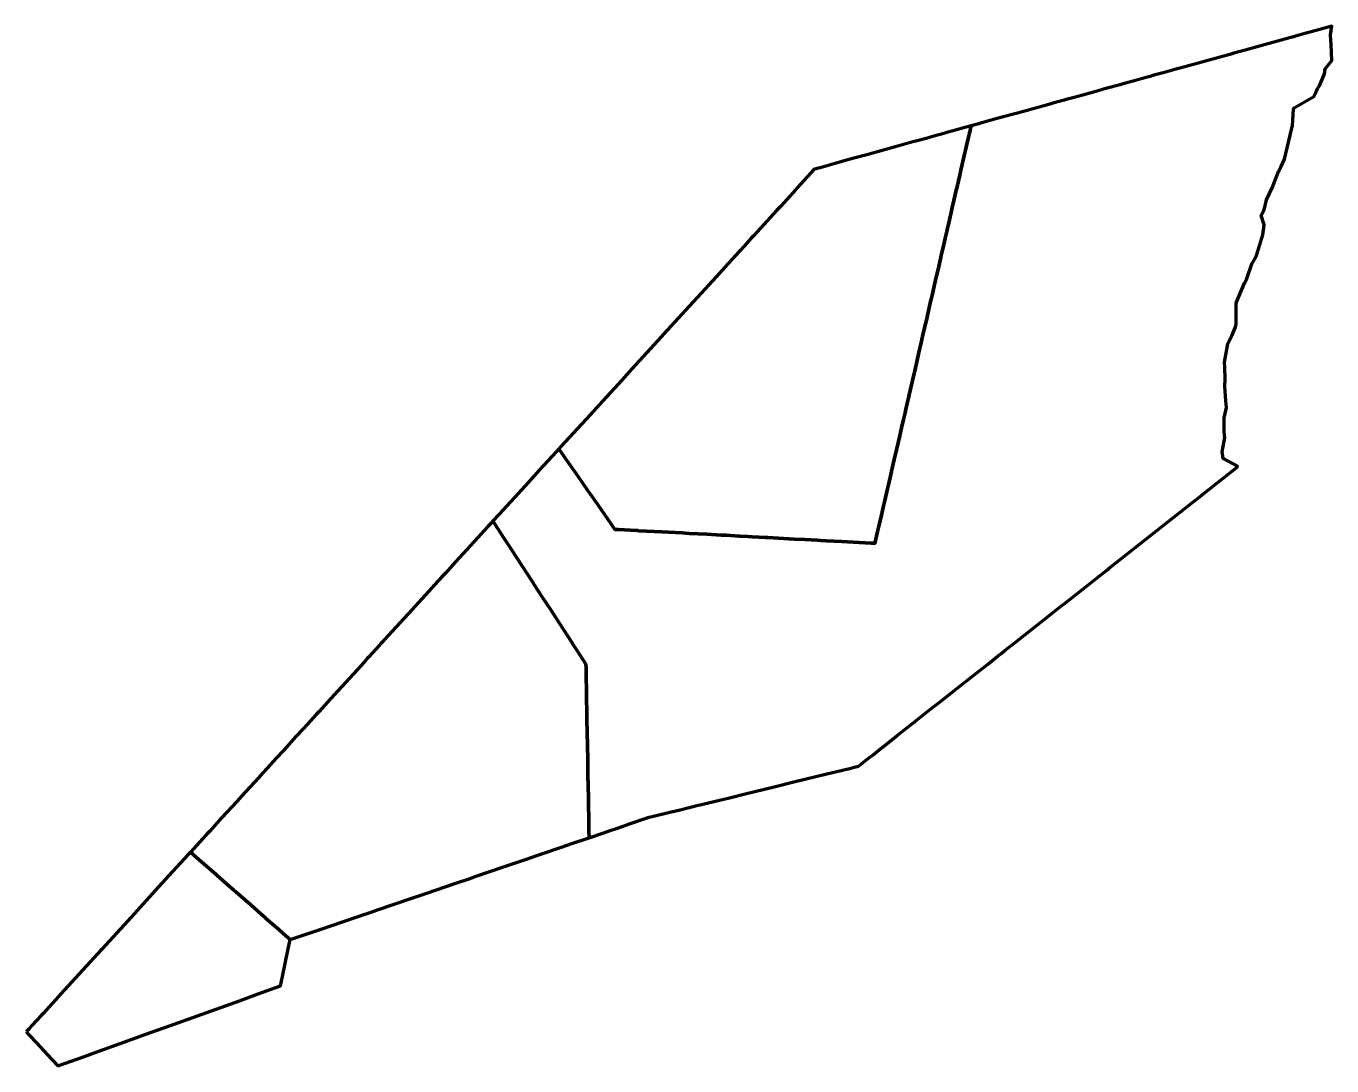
# Model space of a CAD drawing. Header units: metres. Extents: x 807622 to 807788, y 9157444 to 9157577.
import ezdxf

# ---------------------------------------------------------------- set-up
doc = ezdxf.new("R2010")
doc.units = ezdxf.units.M
doc.header["$MEASUREMENT"] = 0
doc.layers.add('2860-21092', color=1, linetype='Continuous')

msp = doc.modelspace()

# ---------------------------------------------------------------- linework, layer by layer
at = {"layer": '2860-21092', "color": 131, "lineweight": 70, "true_color": 0xbbffff}
for points in [[(807681.22, 9157513.81), (807681.51, 9157513.37), (807682.58, 9157511.72), (807683.16, 9157510.82), (807683.42, 9157510.42), (807683.58, 9157510.17), (807683.62, 9157510.11), (807686.16, 9157506.2), (807686.32, 9157505.95), (807686.44, 9157505.76), (807686.99, 9157504.91), (807687.37, 9157504.33), (807688.13, 9157503.16), (807688.48, 9157502.61), (807689.71, 9157500.73), (807691.21, 9157498.41), (807691.38, 9157498.15), (807691.64, 9157497.74), (807691.89, 9157497.36), (807693.05, 9157495.57), (807693.06, 9157495.07), (807693.09, 9157493.43), (807693.1, 9157492.83), (807693.11, 9157492.48), (807693.14, 9157490.58), (807693.15, 9157490.18), (807693.17, 9157489.03), (807693.17, 9157488.87), (807693.17, 9157488.63), (807693.21, 9157486.81), (807693.23, 9157485.32), (807693.27, 9157483.35), (807693.28, 9157482.62), (807693.31, 9157480.85), (807693.31, 9157480.82), (807693.32, 9157480.71), (807693.36, 9157477.94), (807693.37, 9157477.75), (807693.4, 9157475.9), (807693.41, 9157475.44), (807693.43, 9157474.42), (807693.44, 9157473.49), (807695.19, 9157474.09), (807696.24, 9157474.45), (807696.82, 9157474.65), (807697.18, 9157474.77), (807698.61, 9157475.26), (807700.85, 9157476.02), (807701.11, 9157476.11), (807701.47, 9157476.2), (807703.71, 9157476.74), (807704.05, 9157476.83), (807704.13, 9157476.85), (807705.02, 9157477.07), (807707.34, 9157477.63), (807707.53, 9157477.68), (807707.76, 9157477.74), (807709.87, 9157478.25), (807711.31, 9157478.6), (807713.28, 9157479.08), (807716.97, 9157479.99), (807719.5, 9157480.6), (807723.7, 9157481.63), (807725.51, 9157482.07), (807726.56, 9157482.33), (807727.2, 9157482.49), (807727.7, 9157482.61), (807727.94, 9157482.8), (807728.95, 9157483.59), (807729.56, 9157484.07), (807730.59, 9157484.89), (807730.79, 9157485.04), (807730.89, 9157485.13), (807732.65, 9157486.51), (807734.58, 9157488.04), (807734.74, 9157488.17), (807735.02, 9157488.39), (807736.51, 9157489.56), (807737.26, 9157490.16), (807737.93, 9157490.68), (807738.72, 9157491.31), (807740.16, 9157492.45), (807740.77, 9157492.93), (807741.19, 9157493.26), (807742.38, 9157494.2), (807743.51, 9157495.09), (807744.1, 9157495.56), (807745.54, 9157496.7), (807745.83, 9157496.92), (807746.33, 9157497.32), (807747.64, 9157498.35), (807748.23, 9157498.82), (807748.85, 9157499.31), (807751.3, 9157501.24), (807752.08, 9157501.87), (807753.58, 9157503.05), (807753.71, 9157503.15), (807753.81, 9157503.23), (807759.25, 9157507.52), (807759.54, 9157507.75), (807759.6, 9157507.8), (807768.61, 9157514.92), (807770.02, 9157516.03), (807771.33, 9157517.06), (807771.35, 9157517.08), (807771.42, 9157517.13), (807775.88, 9157520.66), (807775.89, 9157520.72), (807775.9, 9157520.76), (807774.11, 9157521.77), (807773.95, 9157522.59), (807774.31, 9157524.42), (807774.28, 9157524.66), (807774.2, 9157525.31), (807774.22, 9157526.17), (807774.2, 9157526.92), (807774.5, 9157528.24), (807774.43, 9157529.09), (807774.3, 9157530.96), (807774.36, 9157531.83), (807774.32, 9157533.36), (807774.28, 9157534.03), (807774.66, 9157536.11), (807774.65, 9157536.32), (807775.18, 9157537.36), (807775.67, 9157538.47), (807775.74, 9157538.88), (807775.74, 9157539.01), (807775.76, 9157541.54), (807775.8, 9157541.64), (807776.81, 9157544.07), (807777.07, 9157544.54), (807777.74, 9157546.52), (807778.31, 9157547.47), (807778.76, 9157548.95), (807779.12, 9157550.23), (807779.32, 9157551.5), (807778.94, 9157552.67), (807779.29, 9157553.38), (807779.62, 9157554.65), (807780.35, 9157556.26), (807780.55, 9157556.75), (807781.14, 9157558.28), (807781.49, 9157558.92), (807781.91, 9157559.86), (807782.84, 9157563.77), (807782.91, 9157564.09), (807783.02, 9157566.26), (807783.14, 9157566.37), (807785.63, 9157567.83), (807785.94, 9157568.41), (807786.08, 9157568.85), (807786.34, 9157569.17), (807786.98, 9157570.7), (807787.06, 9157571.32), (807787.92, 9157572.41), (807787.84, 9157574.37), (807787.74, 9157575.68), (807787.91, 9157576.77), (807785.28, 9157576.04), (807784.99, 9157575.96), (807784.86, 9157575.93), (807784.79, 9157575.91), (807783.17, 9157575.46), (807783.02, 9157575.42), (807782.72, 9157575.34), (807778.72, 9157574.23), (807776.91, 9157573.73), (807775.47, 9157573.33), (807774.94, 9157573.18), (807770.15, 9157571.86), (807769.22, 9157571.6), (807767.76, 9157571.2), (807766.62, 9157570.88), (807765.27, 9157570.51), (807764.8, 9157570.38), (807764.43, 9157570.27), (807762.93, 9157569.86), (807761.08, 9157569.35), (807761.05, 9157569.34), (807760.99, 9157569.32), (807759.17, 9157568.82), (807757.77, 9157568.43), (807755.14, 9157567.7), (807754.13, 9157567.43), (807753.89, 9157567.36), (807752.45, 9157566.96), (807751.91, 9157566.81), (807747.92, 9157565.71), (807747.43, 9157565.57), (807746.12, 9157565.21), (807745.7, 9157565.09), (807745.65, 9157565.08), (807744.6, 9157564.79), (807743.58, 9157564.51), (807743.25, 9157564.42), (807742.87, 9157564.31), (807742.04, 9157564.08), (807741.97, 9157563.76), (807741.91, 9157563.5), (807741.71, 9157562.66), (807741.5, 9157561.74), (807741.33, 9157560.99), (807741.21, 9157560.46), (807740.74, 9157558.45), (807740.71, 9157558.3), (807740.69, 9157558.22), (807740.6, 9157557.83), (807740.59, 9157557.78), (807740.48, 9157557.31), (807740.33, 9157556.67), (807740.32, 9157556.6), (807740.25, 9157556.32), (807740.11, 9157555.71), (807739.76, 9157554.19), (807739.69, 9157553.9), (807739.6, 9157553.48), (807739.5, 9157553.07), (807739.5, 9157553.04), (807739.28, 9157552.12), (807739.11, 9157551.36), (807739.09, 9157551.28), (807738.94, 9157550.64), (807738.79, 9157549.98), (807738.74, 9157549.77), (807738.74, 9157549.76), (807738.48, 9157548.61), (807738.33, 9157547.97), (807738.2, 9157547.39), (807738.19, 9157547.37), (807737.87, 9157545.96), (807737.64, 9157544.98), (807737.39, 9157543.91), (807737.07, 9157542.51), (807736.93, 9157541.9), (807736.44, 9157539.76), (807736.44, 9157539.76), (807736.44, 9157539.75), (807735.91, 9157537.47), (807735.64, 9157536.32), (807735.48, 9157535.61), (807734.86, 9157532.93), (807734.58, 9157531.7), (807734.12, 9157529.7), (807734.11, 9157529.66), (807733.74, 9157528.04), (807733.63, 9157527.57), (807733.43, 9157526.73), (807733.19, 9157525.66), (807732.91, 9157524.45), (807732.58, 9157523.03), (807732.26, 9157521.61), (807731.92, 9157520.16), (807731.91, 9157520.13), (807731.91, 9157520.11), (807731.52, 9157518.41), (807731.36, 9157517.72), (807731.06, 9157516.43), (807730.9, 9157515.74), (807730.62, 9157514.53), (807730.35, 9157513.32), (807730.19, 9157512.64), (807729.8, 9157510.96), (807729.67, 9157510.97), (807729.32, 9157510.99), (807727.05, 9157511.11), (807725.59, 9157511.19), (807725.59, 9157511.19), (807723.62, 9157511.3), (807722.87, 9157511.34), (807722.5, 9157511.36), (807720.87, 9157511.44), (807719.55, 9157511.51), (807716.19, 9157511.69), (807715.88, 9157511.71), (807714.18, 9157511.8), (807713.65, 9157511.83), (807712.67, 9157511.88), (807712.59, 9157511.89), (807712.51, 9157511.89), (807710.93, 9157511.98), (807710.42, 9157512), (807710.25, 9157512.01), (807708.44, 9157512.11), (807706.19, 9157512.23), (807705.3, 9157512.28), (807703.57, 9157512.37), (807702.72, 9157512.42), (807699.79, 9157512.57), (807699.7, 9157512.58), (807699.57, 9157512.59), (807699.49, 9157512.59), (807697.2, 9157512.71), (807697.08, 9157512.72), (807696.86, 9157512.73), (807696.74, 9157512.74), (807696.38, 9157513.25), (807696.23, 9157513.47), (807695.85, 9157514.02), (807695.08, 9157515.12), (807694.52, 9157515.93), (807694.09, 9157516.55), (807693.8, 9157516.96), (807693.26, 9157517.74), (807692.05, 9157519.48), (807690.55, 9157521.64), (807690, 9157522.42), (807689.61, 9157522.99), (807689.29, 9157522.64), (807688.73, 9157522.03), (807687.16, 9157520.31), (807685.74, 9157518.75), (807684.82, 9157517.74), (807684.04, 9157516.89), (807683.4, 9157516.18), (807682.53, 9157515.24), (807682.02, 9157514.67)], [(807621.85, 9157448.79), (807622.23, 9157448.39), (807623.15, 9157447.4), (807624.52, 9157445.94), (807625.9, 9157444.47), (807629.27, 9157445.68), (807630.64, 9157446.18), (807633.8, 9157447.31), (807637.21, 9157448.54), (807640.66, 9157449.78), (807643.66, 9157450.86), (807646.03, 9157451.71), (807648.98, 9157452.77), (807651.37, 9157453.63), (807654.21, 9157454.64), (807654.45, 9157455.83), (807655.15, 9157459.16), (807655.44, 9157460.54), (807654.56, 9157461.31), (807653.95, 9157461.85), (807653.14, 9157462.56), (807652.31, 9157463.29), (807652.3, 9157463.3), (807651.74, 9157463.79), (807650.41, 9157464.96), (807648.53, 9157466.61), (807648.48, 9157466.65), (807648.25, 9157466.85), (807647.3, 9157467.69), (807646.16, 9157468.69), (807646.02, 9157468.82), (807644.47, 9157470.18), (807643.92, 9157470.66), (807643.11, 9157471.37), (807642.76, 9157471.68), (807642.45, 9157471.35), (807639.98, 9157468.64), (807639.59, 9157468.22), (807638.7, 9157467.24), (807636.32, 9157464.63), (807635.64, 9157463.88), (807633.85, 9157461.93), (807631.47, 9157459.33), (807631.39, 9157459.23), (807627.19, 9157454.64), (807626.22, 9157453.58), (807625.63, 9157452.92), (807625.12, 9157452.37), (807624.04, 9157451.18), (807623.8, 9157450.93), (807622.55, 9157449.55), (807622.24, 9157449.21)]]:
    msp.add_lwpolyline(points, close=True, dxfattribs=at)
at = {"layer": '2860-21092', "color": 3, "lineweight": 70, "true_color": 0x00ff00}
for points in [[(807689.61, 9157522.99), (807690, 9157522.42), (807690.55, 9157521.64), (807692.05, 9157519.48), (807693.26, 9157517.74), (807693.8, 9157516.96), (807694.09, 9157516.55), (807694.52, 9157515.93), (807695.08, 9157515.12), (807695.85, 9157514.02), (807696.23, 9157513.47), (807696.38, 9157513.25), (807696.74, 9157512.74), (807696.86, 9157512.73), (807697.08, 9157512.72), (807697.2, 9157512.71), (807699.49, 9157512.59), (807699.57, 9157512.59), (807699.7, 9157512.58), (807699.79, 9157512.57), (807702.72, 9157512.42), (807703.57, 9157512.37), (807705.3, 9157512.28), (807706.19, 9157512.23), (807708.44, 9157512.11), (807710.25, 9157512.01), (807710.42, 9157512), (807710.93, 9157511.98), (807712.51, 9157511.89), (807712.59, 9157511.89), (807712.67, 9157511.88), (807713.65, 9157511.83), (807714.18, 9157511.8), (807715.88, 9157511.71), (807716.19, 9157511.69), (807719.55, 9157511.51), (807720.87, 9157511.44), (807722.5, 9157511.36), (807722.87, 9157511.34), (807723.62, 9157511.3), (807725.59, 9157511.19), (807725.59, 9157511.19), (807727.05, 9157511.11), (807729.32, 9157510.99), (807729.67, 9157510.97), (807729.8, 9157510.96), (807730.19, 9157512.64), (807730.35, 9157513.32), (807730.62, 9157514.53), (807730.9, 9157515.74), (807731.06, 9157516.43), (807731.36, 9157517.72), (807731.52, 9157518.41), (807731.91, 9157520.11), (807731.91, 9157520.13), (807731.92, 9157520.16), (807732.26, 9157521.61), (807732.58, 9157523.03), (807732.91, 9157524.45), (807733.19, 9157525.66), (807733.43, 9157526.73), (807733.63, 9157527.57), (807733.74, 9157528.04), (807734.11, 9157529.66), (807734.12, 9157529.7), (807734.58, 9157531.7), (807734.86, 9157532.93), (807735.48, 9157535.61), (807735.64, 9157536.32), (807735.91, 9157537.47), (807736.44, 9157539.75), (807736.44, 9157539.76), (807736.44, 9157539.76), (807736.93, 9157541.9), (807737.07, 9157542.51), (807737.39, 9157543.91), (807737.64, 9157544.98), (807737.87, 9157545.96), (807738.19, 9157547.37), (807738.2, 9157547.39), (807738.33, 9157547.97), (807738.48, 9157548.61), (807738.74, 9157549.76), (807738.74, 9157549.77), (807738.79, 9157549.98), (807738.94, 9157550.64), (807739.09, 9157551.28), (807739.11, 9157551.36), (807739.28, 9157552.12), (807739.5, 9157553.04), (807739.5, 9157553.07), (807739.6, 9157553.48), (807739.69, 9157553.9), (807739.76, 9157554.19), (807740.11, 9157555.71), (807740.25, 9157556.32), (807740.32, 9157556.6), (807740.33, 9157556.67), (807740.48, 9157557.31), (807740.59, 9157557.78), (807740.6, 9157557.83), (807740.69, 9157558.22), (807740.71, 9157558.3), (807740.74, 9157558.45), (807741.21, 9157560.46), (807741.33, 9157560.99), (807741.5, 9157561.74), (807741.71, 9157562.66), (807741.91, 9157563.5), (807741.97, 9157563.76), (807742.04, 9157564.08), (807741.07, 9157563.81), (807740.2, 9157563.57), (807739.24, 9157563.31), (807738.28, 9157563.04), (807737.58, 9157562.85), (807736.3, 9157562.49), (807735.19, 9157562.18), (807734.63, 9157562.03), (807734.04, 9157561.87), (807732.53, 9157561.45), (807728.78, 9157560.41), (807727.28, 9157560), (807725.61, 9157559.53), (807725.47, 9157559.49), (807722.82, 9157558.76), (807722.58, 9157558.69), (807722.34, 9157558.63), (807722.09, 9157558.56), (807719.93, 9157556.19), (807719.73, 9157555.97), (807717.82, 9157553.88), (807717.43, 9157553.45), (807717.38, 9157553.4), (807717.33, 9157553.34), (807715.24, 9157551.05), (807714.33, 9157550.06), (807714.07, 9157549.78), (807713.14, 9157548.75), (807712.66, 9157548.23), (807712.58, 9157548.14), (807711.15, 9157546.58), (807710.74, 9157546.13), (807709.61, 9157544.89), (807707.19, 9157542.24), (807706.63, 9157541.63), (807703.86, 9157538.6), (807701.71, 9157536.24), (807698.89, 9157533.16), (807697.6, 9157531.74), (807695.2, 9157529.1), (807693.11, 9157526.82), (807692.47, 9157526.13), (807689.91, 9157523.32)], [(807642.76, 9157471.68), (807643.11, 9157471.37), (807643.92, 9157470.66), (807644.47, 9157470.18), (807646.02, 9157468.82), (807646.16, 9157468.69), (807647.3, 9157467.69), (807648.25, 9157466.85), (807648.48, 9157466.65), (807648.53, 9157466.61), (807650.41, 9157464.96), (807651.74, 9157463.79), (807652.3, 9157463.3), (807652.31, 9157463.29), (807653.14, 9157462.56), (807653.95, 9157461.85), (807654.56, 9157461.31), (807655.44, 9157460.54), (807657.73, 9157461.32), (807659.38, 9157461.88), (807662.21, 9157462.84), (807664.06, 9157463.47), (807664.94, 9157463.77), (807665.24, 9157463.88), (807665.85, 9157464.09), (807666.42, 9157464.28), (807671.02, 9157465.85), (807672.67, 9157466.41), (807676.5, 9157467.72), (807678.19, 9157468.29), (807678.98, 9157468.56), (807682.84, 9157469.88), (807685.22, 9157470.69), (807685.5, 9157470.79), (807685.74, 9157470.87), (807685.94, 9157470.94), (807687.18, 9157471.36), (807689.96, 9157472.31), (807691.25, 9157472.75), (807693.44, 9157473.49), (807693.43, 9157474.42), (807693.41, 9157475.44), (807693.4, 9157475.9), (807693.37, 9157477.75), (807693.36, 9157477.94), (807693.32, 9157480.71), (807693.31, 9157480.82), (807693.31, 9157480.85), (807693.28, 9157482.62), (807693.27, 9157483.35), (807693.23, 9157485.32), (807693.21, 9157486.81), (807693.17, 9157488.63), (807693.17, 9157488.87), (807693.17, 9157489.03), (807693.15, 9157490.18), (807693.14, 9157490.58), (807693.11, 9157492.48), (807693.1, 9157492.83), (807693.09, 9157493.43), (807693.06, 9157495.07), (807693.05, 9157495.57), (807691.89, 9157497.36), (807691.64, 9157497.74), (807691.38, 9157498.15), (807691.21, 9157498.41), (807689.71, 9157500.73), (807688.48, 9157502.61), (807688.13, 9157503.16), (807687.37, 9157504.33), (807686.99, 9157504.91), (807686.44, 9157505.76), (807686.32, 9157505.95), (807686.16, 9157506.2), (807683.62, 9157510.11), (807683.58, 9157510.17), (807683.42, 9157510.42), (807683.16, 9157510.82), (807682.58, 9157511.72), (807681.51, 9157513.37), (807681.22, 9157513.81), (807681.02, 9157513.58), (807680.63, 9157513.15), (807680.07, 9157512.54), (807679.32, 9157511.72), (807677.44, 9157509.66), (807676.9, 9157509.07), (807676.07, 9157508.17), (807675.21, 9157507.22), (807674.74, 9157506.7), (807673.84, 9157505.72), (807673.02, 9157504.82), (807672.19, 9157503.91), (807670.49, 9157502.05), (807669.88, 9157501.38), (807667.44, 9157498.71), (807667.18, 9157498.43), (807666.98, 9157498.2), (807666.79, 9157498), (807665.4, 9157496.48), (807665.24, 9157496.3), (807665.04, 9157496.09), (807664.75, 9157495.76), (807663.99, 9157494.93), (807660.99, 9157491.65), (807660.64, 9157491.26), (807660.62, 9157491.25), (807660.52, 9157491.13), (807659.1, 9157489.57), (807658.8, 9157489.24), (807657.59, 9157487.92), (807657.05, 9157487.33), (807656.17, 9157486.37), (807655.22, 9157485.33), (807654.95, 9157485.03), (807654.58, 9157484.62), (807653.62, 9157483.58), (807652.56, 9157482.41), (807651.95, 9157481.75), (807651.4, 9157481.14), (807649.24, 9157478.78), (807648.68, 9157478.17), (807646.72, 9157476.02), (807645.2, 9157474.35), (807644.78, 9157473.9), (807644.33, 9157473.4)]]:
    msp.add_lwpolyline(points, close=True, dxfattribs=at)

doc.saveas('drawing.dxf')
